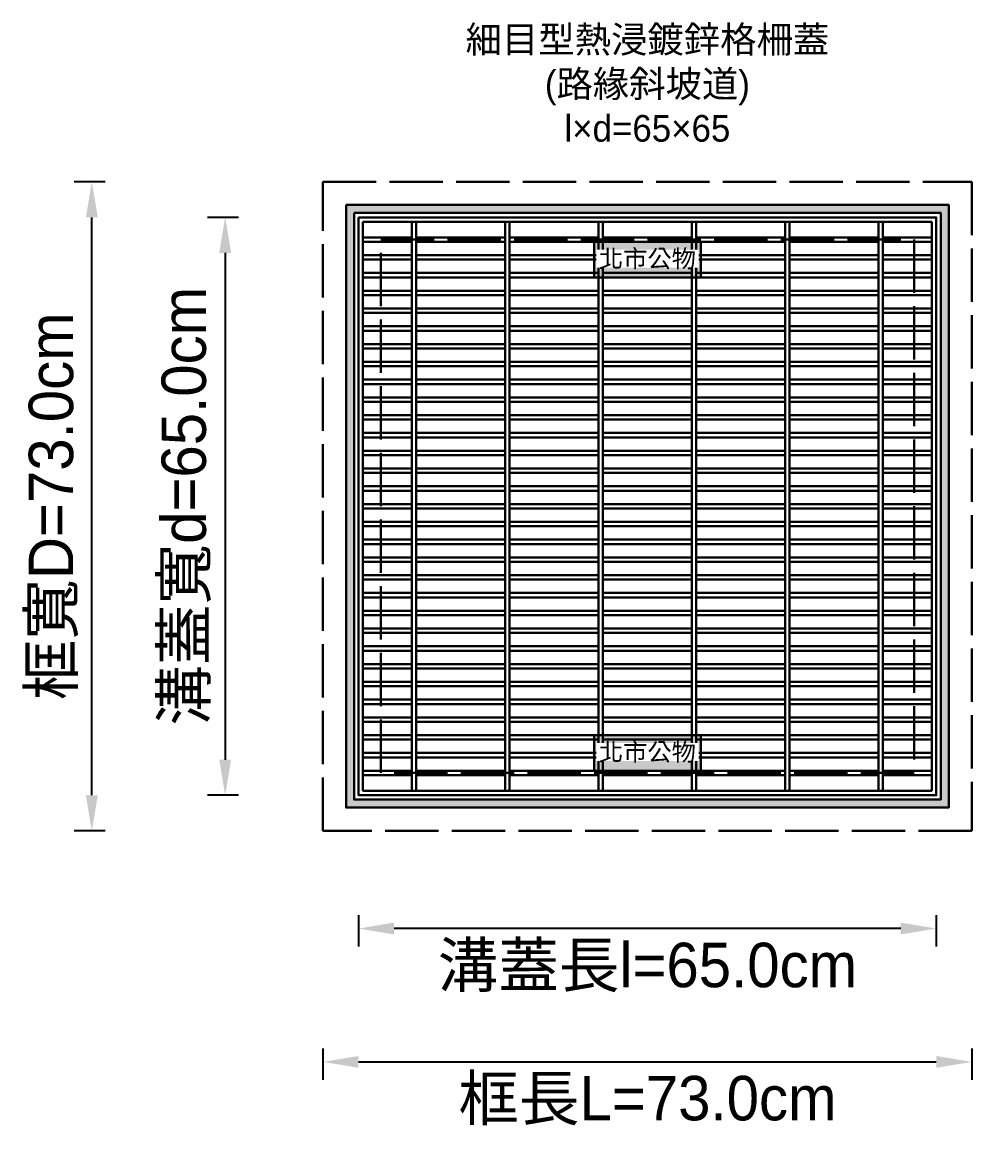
# Model space of a CAD drawing. Extents: x -4891 to 4829, y -5666 to -3242.
# Drawn here: x 1250 to 1356.9, y -4113.6 to -3989 of the extents above; entities that cross this region are included whole.
import ezdxf

# ---------------------------------------------------------------- set-up
doc = ezdxf.new("R2010")
doc.units = 0
doc.header["$MEASUREMENT"] = 0
doc.linetypes.add('ACAD_ISO02W100', pattern=[15, 12, -3])
doc.layers.add('三、3.文字-註解文字', color=2, linetype='Continuous')
doc.layers.add('二、6.繪圖-其他施作項目', color=35, linetype='Continuous', lineweight=30)
doc.styles.get("Standard").update_dxf_attribs({"font": 'kaiu.ttf', "height": 2})
doc.styles.add('註解文字', font='MS PGothic.ttf', dxfattribs={"height": 5})
doc.dimstyles.new('註解文字', dxfattribs={"dimtxt": 5, "dimasz": 4, "dimexe": 2, "dimexo": 2.5, "dimgap": 1, "dimtad": 2, "dimzin": 0, "dimdsep": 46, "dimtxsty": '註解文字', "dimcen": 0.1, "dimclrd": 144, "dimclre": 144, "dimclrt": 256, "dimadec": 0, "dimazin": 0, "dimtfac": 1, "dimtofl": 0, "dimtmove": 0, "dimatfit": 3, "dimfxl": 1.5, "dimfxlon": 1, "dimtolj": 1, "dimtzin": 0, "dimlwd": -1, "dimlwe": -1, "dimarcsym": 1})

# ---------------------------------------------------------------- blocks, each defined once
blk = doc.blocks.new('*D27')
at = {"layer": 'Defpoints', "color": 0, "transparency": 16777216}
for p in [(1287.86, -4010.99), (1272.86, -4075.99), (1287.86, -4075.99)]:
    blk.add_point(p, dxfattribs=at)
at = {"layer": '三、3.文字-註解文字', "color": 144, "transparency": 16777216}
for p, q in [((1274.36, -4010.99), (1270.86, -4010.99)), ((1272.86, -4014.99), (1272.86, -4071.99)), ((1274.36, -4075.99), (1270.86, -4075.99))]:
    blk.add_line(p, q, dxfattribs=at)
for points in [[(1272.19, -4014.99), (1273.53, -4014.99), (1272.86, -4010.99)], [(1272.19, -4071.99), (1273.53, -4071.99), (1272.86, -4075.99)]]:
    blk.add_solid(points, dxfattribs=at)
at = {"layer": '三、3.文字-註解文字', "transparency": 16777216, "insert": (1268.48, -4043.49), "char_height": 5, "attachment_point": 5, "rotation": 90, "style": '註解文字'}
blk.add_mtext('\\A1;溝蓋寬{\\fMS PGothic|b0|i0|c128|p34;d=65.0cm}', dxfattribs=at)
blk = doc.blocks.new('*D28')
at = {"layer": 'Defpoints', "color": 0, "transparency": 16777216}
for p in [(1287.86, -4075.99), (1352.86, -4075.99), (1287.86, -4090.99)]:
    blk.add_point(p, dxfattribs=at)
at = {"layer": '三、3.文字-註解文字', "color": 144, "transparency": 16777216}
for p, q in [((1287.86, -4089.49), (1287.86, -4092.99)), ((1352.86, -4089.49), (1352.86, -4092.99)), ((1348.86, -4090.99), (1291.86, -4090.99))]:
    blk.add_line(p, q, dxfattribs=at)
for points in [[(1291.86, -4090.32), (1291.86, -4091.65), (1287.86, -4090.99)], [(1348.86, -4090.32), (1348.86, -4091.65), (1352.86, -4090.99)]]:
    blk.add_solid(points, dxfattribs=at)
at = {"layer": '三、3.文字-註解文字', "transparency": 16777216, "insert": (1320.36, -4095.37), "char_height": 5, "attachment_point": 5, "style": '註解文字'}
blk.add_mtext('\\A1;溝蓋長l{\\fMS PGothic|b0|i0|c128|p34;=65.0cm}', dxfattribs=at)
blk = doc.blocks.new('*D46')
at = {"layer": 'Defpoints', "color": 0, "transparency": 16777216}
for p in [(1283.86, -4079.99), (1356.86, -4079.99), (1356.86, -4105.99)]:
    blk.add_point(p, dxfattribs=at)
at = {"layer": '三、3.文字-註解文字', "color": 144, "transparency": 16777216}
for p, q in [((1283.86, -4104.49), (1283.86, -4107.99)), ((1356.86, -4104.49), (1356.86, -4107.99)), ((1287.86, -4105.99), (1352.86, -4105.99))]:
    blk.add_line(p, q, dxfattribs=at)
for points in [[(1287.86, -4105.32), (1287.86, -4106.65), (1283.86, -4105.99)], [(1352.86, -4105.32), (1352.86, -4106.65), (1356.86, -4105.99)]]:
    blk.add_solid(points, dxfattribs=at)
at = {"layer": '三、3.文字-註解文字', "transparency": 16777216, "insert": (1320.36, -4110.35), "char_height": 5, "attachment_point": 5, "style": '註解文字'}
blk.add_mtext('\\A1;框長L=73.0cm', dxfattribs=at)
blk = doc.blocks.new('*D52')
at = {"layer": 'Defpoints', "color": 0, "transparency": 16777216}
for p in [(1257.86, -4006.99), (1283.86, -4006.99), (1283.86, -4079.99)]:
    blk.add_point(p, dxfattribs=at)
at = {"layer": '三、3.文字-註解文字', "color": 144, "transparency": 16777216}
for p, q in [((1259.36, -4006.99), (1255.86, -4006.99)), ((1257.86, -4075.99), (1257.86, -4010.99)), ((1259.36, -4079.99), (1255.86, -4079.99))]:
    blk.add_line(p, q, dxfattribs=at)
for points in [[(1257.19, -4010.99), (1258.53, -4010.99), (1257.86, -4006.99)], [(1257.19, -4075.99), (1258.53, -4075.99), (1257.86, -4079.99)]]:
    blk.add_solid(points, dxfattribs=at)
at = {"layer": '三、3.文字-註解文字', "transparency": 16777216, "insert": (1253.54, -4043.49), "char_height": 5, "attachment_point": 5, "rotation": 90, "style": '註解文字'}
blk.add_mtext('\\A1;框{\\fMS PGothic|b0|i0|c128|p34;寬D=73.0cm}', dxfattribs=at)

msp = doc.modelspace()

# ---------------------------------------------------------------- hatches: boundary and pattern name
at = {"layer": '二、6.繪圖-其他施作項目'}
h = msp.add_hatch(color=256, dxfattribs=at)
h.dxf.hatch_style = 1
h.paths.add_polyline_path([(1326.361, -4017.736), (1326.361, -4013.736), (1314.361, -4013.736), (1314.361, -4017.736)])
h = msp.add_hatch(color=256, dxfattribs=at)
h.dxf.hatch_style = 1
h.paths.add_polyline_path([(1326.361, -4073.236), (1326.361, -4069.236), (1314.361, -4069.236), (1314.361, -4073.236)])

# ---------------------------------------------------------------- linework, layer by layer
for points in [[(1287.861, -4010.986), (1352.861, -4010.986), (1352.861, -4075.986), (1287.861, -4075.986)], [(1314.361, -4013.736), (1326.361, -4013.736), (1326.361, -4017.736), (1314.361, -4017.736)], [(1314.361, -4069.236), (1326.361, -4069.236), (1326.361, -4073.236), (1314.361, -4073.236)]]:
    msp.add_lwpolyline(points, close=True, dxfattribs=at)
for points in [[(1288.361, -4011.486), (1352.361, -4011.486)], [(1288.361, -4075.486), (1288.361, -4011.486)], [(1293.861, -4011.486), (1293.861, -4075.486)], [(1294.361, -4011.486), (1294.361, -4075.486)], [(1304.361, -4011.486), (1304.361, -4075.486)], [(1304.861, -4011.486), (1304.861, -4075.486)], [(1314.861, -4011.486), (1314.861, -4075.486)], [(1315.361, -4011.486), (1315.361, -4075.486)], [(1325.361, -4075.486), (1325.361, -4011.486)], [(1325.861, -4075.486), (1325.861, -4011.486)], [(1335.861, -4075.486), (1335.861, -4011.486)], [(1336.361, -4075.486), (1336.361, -4011.486)], [(1346.361, -4075.486), (1346.361, -4011.486)], [(1346.861, -4075.486), (1346.861, -4011.486)], [(1352.361, -4011.486), (1352.361, -4075.486)], [(1288.361, -4013.236), (1293.861, -4013.236)], [(1294.361, -4013.236), (1304.361, -4013.236)], [(1304.861, -4013.236), (1314.861, -4013.236)], [(1315.361, -4013.236), (1325.361, -4013.236)], [(1325.861, -4013.236), (1335.861, -4013.236)], [(1336.361, -4013.236), (1346.361, -4013.236)], [(1346.861, -4013.236), (1352.361, -4013.236)], [(1288.361, -4013.736), (1293.861, -4013.736)], [(1294.361, -4013.736), (1304.361, -4013.736)], [(1304.861, -4013.736), (1314.861, -4013.736)], [(1315.361, -4013.736), (1325.361, -4013.736)], [(1325.861, -4013.736), (1335.861, -4013.736)], [(1336.361, -4013.736), (1346.361, -4013.736)], [(1346.861, -4013.736), (1352.361, -4013.736)], [(1293.861, -4015.236), (1288.361, -4015.236)], [(1293.861, -4015.736), (1288.361, -4015.736)], [(1304.361, -4015.236), (1294.361, -4015.236)], [(1304.361, -4015.736), (1294.361, -4015.736)], [(1314.861, -4015.236), (1304.861, -4015.236)], [(1314.861, -4015.736), (1304.861, -4015.736)], [(1325.361, -4015.236), (1315.361, -4015.236)], [(1325.361, -4015.736), (1315.361, -4015.736)], [(1335.861, -4015.236), (1325.861, -4015.236)], [(1335.861, -4015.736), (1325.861, -4015.736)], [(1346.361, -4015.236), (1336.361, -4015.236)], [(1346.361, -4015.736), (1336.361, -4015.736)], [(1352.361, -4015.236), (1346.861, -4015.236)], [(1352.361, -4015.736), (1346.861, -4015.736)], [(1293.861, -4017.236), (1288.361, -4017.236)], [(1304.361, -4017.236), (1294.361, -4017.236)], [(1314.861, -4017.236), (1304.861, -4017.236)], [(1325.361, -4017.236), (1315.361, -4017.236)], [(1335.861, -4017.236), (1325.861, -4017.236)], [(1346.361, -4017.236), (1336.361, -4017.236)], [(1352.361, -4017.236), (1346.861, -4017.236)], [(1293.861, -4017.736), (1288.361, -4017.736)], [(1304.361, -4017.736), (1294.361, -4017.736)], [(1314.861, -4017.736), (1304.861, -4017.736)], [(1325.361, -4017.736), (1315.361, -4017.736)], [(1335.861, -4017.736), (1325.861, -4017.736)], [(1346.361, -4017.736), (1336.361, -4017.736)], [(1352.361, -4017.736), (1346.861, -4017.736)], [(1293.861, -4019.236), (1288.361, -4019.236)], [(1293.861, -4019.736), (1288.361, -4019.736)], [(1304.361, -4019.236), (1294.361, -4019.236)], [(1304.361, -4019.736), (1294.361, -4019.736)], [(1314.861, -4019.236), (1304.861, -4019.236)], [(1314.861, -4019.736), (1304.861, -4019.736)], [(1325.361, -4019.236), (1315.361, -4019.236)], [(1325.361, -4019.736), (1315.361, -4019.736)], [(1335.861, -4019.236), (1325.861, -4019.236)], [(1335.861, -4019.736), (1325.861, -4019.736)], [(1346.361, -4019.236), (1336.361, -4019.236)], [(1346.361, -4019.736), (1336.361, -4019.736)], [(1352.361, -4019.236), (1346.861, -4019.236)], [(1352.361, -4019.736), (1346.861, -4019.736)], [(1293.861, -4021.236), (1288.361, -4021.236)], [(1293.861, -4021.736), (1288.361, -4021.736)], [(1304.361, -4021.236), (1294.361, -4021.236)], [(1304.361, -4021.736), (1294.361, -4021.736)], [(1314.861, -4021.236), (1304.861, -4021.236)], [(1314.861, -4021.736), (1304.861, -4021.736)], [(1325.361, -4021.236), (1315.361, -4021.236)], [(1325.361, -4021.736), (1315.361, -4021.736)], [(1335.861, -4021.236), (1325.861, -4021.236)], [(1335.861, -4021.736), (1325.861, -4021.736)], [(1346.361, -4021.236), (1336.361, -4021.236)], [(1346.361, -4021.736), (1336.361, -4021.736)], [(1352.361, -4021.236), (1346.861, -4021.236)], [(1352.361, -4021.736), (1346.861, -4021.736)], [(1293.861, -4023.236), (1288.361, -4023.236)], [(1304.361, -4023.236), (1294.361, -4023.236)], [(1314.861, -4023.236), (1304.861, -4023.236)], [(1325.361, -4023.236), (1315.361, -4023.236)], [(1335.861, -4023.236), (1325.861, -4023.236)], [(1346.361, -4023.236), (1336.361, -4023.236)], [(1352.361, -4023.236), (1346.861, -4023.236)], [(1293.861, -4023.736), (1288.361, -4023.736)], [(1304.361, -4023.736), (1294.361, -4023.736)], [(1314.861, -4023.736), (1304.861, -4023.736)], [(1325.361, -4023.736), (1315.361, -4023.736)], [(1335.861, -4023.736), (1325.861, -4023.736)], [(1346.361, -4023.736), (1336.361, -4023.736)], [(1352.361, -4023.736), (1346.861, -4023.736)], [(1293.861, -4025.236), (1288.361, -4025.236)], [(1293.861, -4025.736), (1288.361, -4025.736)], [(1304.361, -4025.236), (1294.361, -4025.236)], [(1304.361, -4025.736), (1294.361, -4025.736)], [(1314.861, -4025.236), (1304.861, -4025.236)], [(1314.861, -4025.736), (1304.861, -4025.736)], [(1325.361, -4025.236), (1315.361, -4025.236)], [(1325.361, -4025.736), (1315.361, -4025.736)], [(1335.861, -4025.236), (1325.861, -4025.236)], [(1335.861, -4025.736), (1325.861, -4025.736)], [(1346.361, -4025.236), (1336.361, -4025.236)], [(1346.361, -4025.736), (1336.361, -4025.736)], [(1352.361, -4025.236), (1346.861, -4025.236)], [(1352.361, -4025.736), (1346.861, -4025.736)], [(1293.861, -4027.236), (1288.361, -4027.236)], [(1304.361, -4027.236), (1294.361, -4027.236)], [(1314.861, -4027.236), (1304.861, -4027.236)], [(1325.361, -4027.236), (1315.361, -4027.236)], [(1335.861, -4027.236), (1325.861, -4027.236)], [(1346.361, -4027.236), (1336.361, -4027.236)], [(1352.361, -4027.236), (1346.861, -4027.236)], [(1293.861, -4027.736), (1288.361, -4027.736)], [(1304.361, -4027.736), (1294.361, -4027.736)], [(1314.861, -4027.736), (1304.861, -4027.736)], [(1325.361, -4027.736), (1315.361, -4027.736)], [(1335.861, -4027.736), (1325.861, -4027.736)], [(1346.361, -4027.736), (1336.361, -4027.736)], [(1352.361, -4027.736), (1346.861, -4027.736)], [(1293.861, -4029.236), (1288.361, -4029.236)], [(1293.861, -4029.736), (1288.361, -4029.736)], [(1304.361, -4029.236), (1294.361, -4029.236)], [(1304.361, -4029.736), (1294.361, -4029.736)], [(1314.861, -4029.236), (1304.861, -4029.236)], [(1314.861, -4029.736), (1304.861, -4029.736)], [(1325.361, -4029.236), (1315.361, -4029.236)], [(1325.361, -4029.736), (1315.361, -4029.736)], [(1335.861, -4029.236), (1325.861, -4029.236)], [(1335.861, -4029.736), (1325.861, -4029.736)], [(1346.361, -4029.236), (1336.361, -4029.236)], [(1346.361, -4029.736), (1336.361, -4029.736)], [(1352.361, -4029.236), (1346.861, -4029.236)], [(1352.361, -4029.736), (1346.861, -4029.736)], [(1293.861, -4031.236), (1288.361, -4031.236)], [(1293.861, -4031.736), (1288.361, -4031.736)], [(1304.361, -4031.236), (1294.361, -4031.236)], [(1304.361, -4031.736), (1294.361, -4031.736)], [(1314.861, -4031.236), (1304.861, -4031.236)], [(1314.861, -4031.736), (1304.861, -4031.736)], [(1325.361, -4031.236), (1315.361, -4031.236)], [(1325.361, -4031.736), (1315.361, -4031.736)], [(1335.861, -4031.236), (1325.861, -4031.236)], [(1335.861, -4031.736), (1325.861, -4031.736)], [(1346.361, -4031.236), (1336.361, -4031.236)], [(1346.361, -4031.736), (1336.361, -4031.736)], [(1352.361, -4031.236), (1346.861, -4031.236)], [(1352.361, -4031.736), (1346.861, -4031.736)], [(1293.861, -4033.236), (1288.361, -4033.236)], [(1304.361, -4033.236), (1294.361, -4033.236)], [(1314.861, -4033.236), (1304.861, -4033.236)], [(1325.361, -4033.236), (1315.361, -4033.236)], [(1335.861, -4033.236), (1325.861, -4033.236)], [(1346.361, -4033.236), (1336.361, -4033.236)], [(1352.361, -4033.236), (1346.861, -4033.236)], [(1293.861, -4033.736), (1288.361, -4033.736)], [(1304.361, -4033.736), (1294.361, -4033.736)], [(1314.861, -4033.736), (1304.861, -4033.736)], [(1325.361, -4033.736), (1315.361, -4033.736)], [(1335.861, -4033.736), (1325.861, -4033.736)], [(1346.361, -4033.736), (1336.361, -4033.736)], [(1352.361, -4033.736), (1346.861, -4033.736)], [(1293.861, -4035.236), (1288.361, -4035.236)], [(1293.861, -4035.736), (1288.361, -4035.736)], [(1304.361, -4035.236), (1294.361, -4035.236)], [(1304.361, -4035.736), (1294.361, -4035.736)], [(1314.861, -4035.236), (1304.861, -4035.236)], [(1314.861, -4035.736), (1304.861, -4035.736)], [(1325.361, -4035.236), (1315.361, -4035.236)], [(1325.361, -4035.736), (1315.361, -4035.736)], [(1335.861, -4035.236), (1325.861, -4035.236)], [(1335.861, -4035.736), (1325.861, -4035.736)], [(1346.361, -4035.236), (1336.361, -4035.236)], [(1346.361, -4035.736), (1336.361, -4035.736)], [(1352.361, -4035.236), (1346.861, -4035.236)], [(1352.361, -4035.736), (1346.861, -4035.736)], [(1293.861, -4037.236), (1288.361, -4037.236)], [(1304.361, -4037.236), (1294.361, -4037.236)], [(1314.861, -4037.236), (1304.861, -4037.236)], [(1325.361, -4037.236), (1315.361, -4037.236)], [(1335.861, -4037.236), (1325.861, -4037.236)], [(1346.361, -4037.236), (1336.361, -4037.236)], [(1352.361, -4037.236), (1346.861, -4037.236)], [(1293.861, -4037.736), (1288.361, -4037.736)], [(1304.361, -4037.736), (1294.361, -4037.736)], [(1314.861, -4037.736), (1304.861, -4037.736)], [(1325.361, -4037.736), (1315.361, -4037.736)], [(1335.861, -4037.736), (1325.861, -4037.736)], [(1346.361, -4037.736), (1336.361, -4037.736)], [(1352.361, -4037.736), (1346.861, -4037.736)], [(1293.861, -4039.236), (1288.361, -4039.236)], [(1293.861, -4039.736), (1288.361, -4039.736)], [(1304.361, -4039.236), (1294.361, -4039.236)], [(1304.361, -4039.736), (1294.361, -4039.736)], [(1314.861, -4039.236), (1304.861, -4039.236)], [(1314.861, -4039.736), (1304.861, -4039.736)], [(1325.361, -4039.236), (1315.361, -4039.236)], [(1325.361, -4039.736), (1315.361, -4039.736)], [(1335.861, -4039.236), (1325.861, -4039.236)], [(1335.861, -4039.736), (1325.861, -4039.736)], [(1346.361, -4039.236), (1336.361, -4039.236)], [(1346.361, -4039.736), (1336.361, -4039.736)], [(1352.361, -4039.236), (1346.861, -4039.236)], [(1352.361, -4039.736), (1346.861, -4039.736)], [(1293.861, -4041.236), (1288.361, -4041.236)], [(1293.861, -4041.736), (1288.361, -4041.736)], [(1304.361, -4041.236), (1294.361, -4041.236)], [(1304.361, -4041.736), (1294.361, -4041.736)], [(1314.861, -4041.236), (1304.861, -4041.236)], [(1314.861, -4041.736), (1304.861, -4041.736)], [(1325.361, -4041.236), (1315.361, -4041.236)], [(1325.361, -4041.736), (1315.361, -4041.736)], [(1335.861, -4041.236), (1325.861, -4041.236)], [(1335.861, -4041.736), (1325.861, -4041.736)], [(1346.361, -4041.236), (1336.361, -4041.236)], [(1346.361, -4041.736), (1336.361, -4041.736)], [(1352.361, -4041.236), (1346.861, -4041.236)], [(1352.361, -4041.736), (1346.861, -4041.736)], [(1293.861, -4043.236), (1288.361, -4043.236)], [(1304.361, -4043.236), (1294.361, -4043.236)], [(1314.861, -4043.236), (1304.861, -4043.236)], [(1325.361, -4043.236), (1315.361, -4043.236)], [(1335.861, -4043.236), (1325.861, -4043.236)], [(1346.361, -4043.236), (1336.361, -4043.236)], [(1352.361, -4043.236), (1346.861, -4043.236)], [(1293.861, -4043.736), (1288.361, -4043.736)], [(1304.361, -4043.736), (1294.361, -4043.736)], [(1314.861, -4043.736), (1304.861, -4043.736)], [(1325.361, -4043.736), (1315.361, -4043.736)], [(1335.861, -4043.736), (1325.861, -4043.736)], [(1346.361, -4043.736), (1336.361, -4043.736)], [(1352.361, -4043.736), (1346.861, -4043.736)], [(1293.861, -4045.236), (1288.361, -4045.236)], [(1293.861, -4045.736), (1288.361, -4045.736)], [(1304.361, -4045.236), (1294.361, -4045.236)], [(1304.361, -4045.736), (1294.361, -4045.736)], [(1314.861, -4045.236), (1304.861, -4045.236)], [(1314.861, -4045.736), (1304.861, -4045.736)], [(1325.361, -4045.236), (1315.361, -4045.236)], [(1325.361, -4045.736), (1315.361, -4045.736)], [(1335.861, -4045.236), (1325.861, -4045.236)], [(1335.861, -4045.736), (1325.861, -4045.736)], [(1346.361, -4045.236), (1336.361, -4045.236)], [(1346.361, -4045.736), (1336.361, -4045.736)], [(1352.361, -4045.236), (1346.861, -4045.236)], [(1352.361, -4045.736), (1346.861, -4045.736)], [(1293.861, -4047.236), (1288.361, -4047.236)], [(1304.361, -4047.236), (1294.361, -4047.236)], [(1314.861, -4047.236), (1304.861, -4047.236)], [(1325.361, -4047.236), (1315.361, -4047.236)], [(1335.861, -4047.236), (1325.861, -4047.236)], [(1346.361, -4047.236), (1336.361, -4047.236)], [(1352.361, -4047.236), (1346.861, -4047.236)], [(1293.861, -4047.736), (1288.361, -4047.736)], [(1304.361, -4047.736), (1294.361, -4047.736)], [(1314.861, -4047.736), (1304.861, -4047.736)], [(1325.361, -4047.736), (1315.361, -4047.736)], [(1335.861, -4047.736), (1325.861, -4047.736)], [(1346.361, -4047.736), (1336.361, -4047.736)], [(1352.361, -4047.736), (1346.861, -4047.736)], [(1293.861, -4049.236), (1288.361, -4049.236)], [(1293.861, -4049.736), (1288.361, -4049.736)], [(1304.361, -4049.236), (1294.361, -4049.236)], [(1304.361, -4049.736), (1294.361, -4049.736)], [(1314.861, -4049.236), (1304.861, -4049.236)], [(1314.861, -4049.736), (1304.861, -4049.736)], [(1325.361, -4049.236), (1315.361, -4049.236)], [(1325.361, -4049.736), (1315.361, -4049.736)], [(1335.861, -4049.236), (1325.861, -4049.236)], [(1335.861, -4049.736), (1325.861, -4049.736)], [(1346.361, -4049.236), (1336.361, -4049.236)], [(1346.361, -4049.736), (1336.361, -4049.736)], [(1352.361, -4049.236), (1346.861, -4049.236)], [(1352.361, -4049.736), (1346.861, -4049.736)], [(1293.861, -4051.236), (1288.361, -4051.236)], [(1293.861, -4051.736), (1288.361, -4051.736)], [(1304.361, -4051.236), (1294.361, -4051.236)], [(1304.361, -4051.736), (1294.361, -4051.736)], [(1314.861, -4051.236), (1304.861, -4051.236)], [(1314.861, -4051.736), (1304.861, -4051.736)], [(1325.361, -4051.236), (1315.361, -4051.236)], [(1325.361, -4051.736), (1315.361, -4051.736)], [(1335.861, -4051.236), (1325.861, -4051.236)], [(1335.861, -4051.736), (1325.861, -4051.736)], [(1346.361, -4051.236), (1336.361, -4051.236)], [(1346.361, -4051.736), (1336.361, -4051.736)], [(1352.361, -4051.236), (1346.861, -4051.236)], [(1352.361, -4051.736), (1346.861, -4051.736)], [(1293.861, -4053.236), (1288.361, -4053.236)], [(1304.361, -4053.236), (1294.361, -4053.236)], [(1314.861, -4053.236), (1304.861, -4053.236)], [(1325.361, -4053.236), (1315.361, -4053.236)], [(1335.861, -4053.236), (1325.861, -4053.236)], [(1346.361, -4053.236), (1336.361, -4053.236)], [(1352.361, -4053.236), (1346.861, -4053.236)], [(1293.861, -4053.736), (1288.361, -4053.736)], [(1304.361, -4053.736), (1294.361, -4053.736)], [(1314.861, -4053.736), (1304.861, -4053.736)], [(1325.361, -4053.736), (1315.361, -4053.736)], [(1335.861, -4053.736), (1325.861, -4053.736)], [(1346.361, -4053.736), (1336.361, -4053.736)], [(1352.361, -4053.736), (1346.861, -4053.736)], [(1293.861, -4055.236), (1288.361, -4055.236)], [(1293.861, -4055.736), (1288.361, -4055.736)], [(1304.361, -4055.236), (1294.361, -4055.236)], [(1304.361, -4055.736), (1294.361, -4055.736)], [(1314.861, -4055.236), (1304.861, -4055.236)], [(1314.861, -4055.736), (1304.861, -4055.736)], [(1325.361, -4055.236), (1315.361, -4055.236)], [(1325.361, -4055.736), (1315.361, -4055.736)], [(1335.861, -4055.236), (1325.861, -4055.236)], [(1335.861, -4055.736), (1325.861, -4055.736)], [(1346.361, -4055.236), (1336.361, -4055.236)], [(1346.361, -4055.736), (1336.361, -4055.736)], [(1352.361, -4055.236), (1346.861, -4055.236)], [(1352.361, -4055.736), (1346.861, -4055.736)], [(1293.861, -4057.236), (1288.361, -4057.236)], [(1304.361, -4057.236), (1294.361, -4057.236)], [(1314.861, -4057.236), (1304.861, -4057.236)], [(1325.361, -4057.236), (1315.361, -4057.236)], [(1335.861, -4057.236), (1325.861, -4057.236)], [(1346.361, -4057.236), (1336.361, -4057.236)], [(1352.361, -4057.236), (1346.861, -4057.236)], [(1293.861, -4057.736), (1288.361, -4057.736)], [(1304.361, -4057.736), (1294.361, -4057.736)], [(1314.861, -4057.736), (1304.861, -4057.736)], [(1325.361, -4057.736), (1315.361, -4057.736)], [(1335.861, -4057.736), (1325.861, -4057.736)], [(1346.361, -4057.736), (1336.361, -4057.736)], [(1352.361, -4057.736), (1346.861, -4057.736)], [(1293.861, -4059.236), (1288.361, -4059.236)], [(1293.861, -4059.736), (1288.361, -4059.736)], [(1304.361, -4059.236), (1294.361, -4059.236)], [(1304.361, -4059.736), (1294.361, -4059.736)], [(1314.861, -4059.236), (1304.861, -4059.236)], [(1314.861, -4059.736), (1304.861, -4059.736)], [(1325.361, -4059.236), (1315.361, -4059.236)], [(1325.361, -4059.736), (1315.361, -4059.736)], [(1335.861, -4059.236), (1325.861, -4059.236)], [(1335.861, -4059.736), (1325.861, -4059.736)], [(1346.361, -4059.236), (1336.361, -4059.236)], [(1346.361, -4059.736), (1336.361, -4059.736)], [(1352.361, -4059.236), (1346.861, -4059.236)], [(1352.361, -4059.736), (1346.861, -4059.736)], [(1293.861, -4061.236), (1288.361, -4061.236)], [(1293.861, -4061.736), (1288.361, -4061.736)], [(1304.361, -4061.236), (1294.361, -4061.236)], [(1304.361, -4061.736), (1294.361, -4061.736)], [(1314.861, -4061.236), (1304.861, -4061.236)], [(1314.861, -4061.736), (1304.861, -4061.736)], [(1325.361, -4061.236), (1315.361, -4061.236)], [(1325.361, -4061.736), (1315.361, -4061.736)], [(1335.861, -4061.236), (1325.861, -4061.236)], [(1335.861, -4061.736), (1325.861, -4061.736)], [(1346.361, -4061.236), (1336.361, -4061.236)], [(1346.361, -4061.736), (1336.361, -4061.736)], [(1352.361, -4061.236), (1346.861, -4061.236)], [(1352.361, -4061.736), (1346.861, -4061.736)], [(1293.861, -4063.236), (1288.361, -4063.236)], [(1304.361, -4063.236), (1294.361, -4063.236)], [(1314.861, -4063.236), (1304.861, -4063.236)], [(1325.361, -4063.236), (1315.361, -4063.236)], [(1335.861, -4063.236), (1325.861, -4063.236)], [(1346.361, -4063.236), (1336.361, -4063.236)], [(1352.361, -4063.236), (1346.861, -4063.236)], [(1293.861, -4063.736), (1288.361, -4063.736)], [(1304.361, -4063.736), (1294.361, -4063.736)], [(1314.861, -4063.736), (1304.861, -4063.736)], [(1325.361, -4063.736), (1315.361, -4063.736)], [(1335.861, -4063.736), (1325.861, -4063.736)], [(1346.361, -4063.736), (1336.361, -4063.736)], [(1352.361, -4063.736), (1346.861, -4063.736)], [(1293.861, -4065.236), (1288.361, -4065.236)], [(1293.861, -4065.736), (1288.361, -4065.736)], [(1304.361, -4065.236), (1294.361, -4065.236)], [(1304.361, -4065.736), (1294.361, -4065.736)], [(1314.861, -4065.236), (1304.861, -4065.236)], [(1314.861, -4065.736), (1304.861, -4065.736)], [(1325.361, -4065.236), (1315.361, -4065.236)], [(1325.361, -4065.736), (1315.361, -4065.736)], [(1335.861, -4065.236), (1325.861, -4065.236)], [(1335.861, -4065.736), (1325.861, -4065.736)], [(1346.361, -4065.236), (1336.361, -4065.236)], [(1346.361, -4065.736), (1336.361, -4065.736)], [(1352.361, -4065.236), (1346.861, -4065.236)], [(1352.361, -4065.736), (1346.861, -4065.736)], [(1293.861, -4067.236), (1288.361, -4067.236)], [(1304.361, -4067.236), (1294.361, -4067.236)], [(1314.861, -4067.236), (1304.861, -4067.236)], [(1325.361, -4067.236), (1315.361, -4067.236)], [(1335.861, -4067.236), (1325.861, -4067.236)], [(1346.361, -4067.236), (1336.361, -4067.236)], [(1352.361, -4067.236), (1346.861, -4067.236)], [(1293.861, -4067.736), (1288.361, -4067.736)], [(1304.361, -4067.736), (1294.361, -4067.736)], [(1314.861, -4067.736), (1304.861, -4067.736)], [(1325.361, -4067.736), (1315.361, -4067.736)], [(1335.861, -4067.736), (1325.861, -4067.736)], [(1346.361, -4067.736), (1336.361, -4067.736)], [(1352.361, -4067.736), (1346.861, -4067.736)], [(1293.861, -4069.236), (1288.361, -4069.236)], [(1293.861, -4069.736), (1288.361, -4069.736)], [(1304.361, -4069.236), (1294.361, -4069.236)], [(1304.361, -4069.736), (1294.361, -4069.736)], [(1314.861, -4069.236), (1304.861, -4069.236)], [(1314.861, -4069.736), (1304.861, -4069.736)], [(1325.361, -4069.236), (1315.361, -4069.236)], [(1325.361, -4069.736), (1315.361, -4069.736)], [(1335.861, -4069.236), (1325.861, -4069.236)], [(1335.861, -4069.736), (1325.861, -4069.736)], [(1346.361, -4069.236), (1336.361, -4069.236)], [(1346.361, -4069.736), (1336.361, -4069.736)], [(1352.361, -4069.236), (1346.861, -4069.236)], [(1352.361, -4069.736), (1346.861, -4069.736)], [(1293.861, -4071.236), (1288.361, -4071.236)], [(1293.861, -4071.736), (1288.361, -4071.736)], [(1304.361, -4071.236), (1294.361, -4071.236)], [(1304.361, -4071.736), (1294.361, -4071.736)], [(1314.861, -4071.236), (1304.861, -4071.236)], [(1314.861, -4071.736), (1304.861, -4071.736)], [(1325.361, -4071.236), (1315.361, -4071.236)], [(1325.361, -4071.736), (1315.361, -4071.736)], [(1335.861, -4071.236), (1325.861, -4071.236)], [(1335.861, -4071.736), (1325.861, -4071.736)], [(1346.361, -4071.236), (1336.361, -4071.236)], [(1346.361, -4071.736), (1336.361, -4071.736)], [(1352.361, -4071.236), (1346.861, -4071.236)], [(1352.361, -4071.736), (1346.861, -4071.736)], [(1293.861, -4073.236), (1288.361, -4073.236)], [(1304.361, -4073.236), (1294.361, -4073.236)], [(1314.861, -4073.236), (1304.861, -4073.236)], [(1325.361, -4073.236), (1315.361, -4073.236)], [(1335.861, -4073.236), (1325.861, -4073.236)], [(1346.361, -4073.236), (1336.361, -4073.236)], [(1352.361, -4073.236), (1346.861, -4073.236)], [(1293.861, -4073.736), (1288.361, -4073.736)], [(1304.361, -4073.736), (1294.361, -4073.736)], [(1314.861, -4073.736), (1304.861, -4073.736)], [(1325.361, -4073.736), (1315.361, -4073.736)], [(1335.861, -4073.736), (1325.861, -4073.736)], [(1346.361, -4073.736), (1336.361, -4073.736)], [(1352.361, -4073.736), (1346.861, -4073.736)], [(1352.361, -4075.486), (1288.361, -4075.486)]]:
    msp.add_lwpolyline(points, dxfattribs=at)

# ---------------------------------------------------------------- texts
at = {"layer": '三、3.文字-註解文字', "insert": (1320.361, -3995.986), "char_height": 3, "attachment_point": 5, "style": '註解文字'}
msp.add_mtext_dynamic_manual_height_columns('{\\fMS PGothic|b0|i0|c128|p34;細目型熱浸鍍鋅格柵蓋\\P(路緣斜坡道)\\P}l{\\fMS PGothic|b0|i0|c128|p34;×d=65×65}', width=47.50959, gutter_width=15, heights=[0], dxfattribs=at)

# ---------------------------------------------------------------- dimensions: what is measured, and where the dimension line sits
at = {"layer": '三、3.文字-註解文字'}
for base, p1, p2, text, picture, middle in [((1257.861, -4006.986), (1283.861, -4079.986), (1283.861, -4006.986), '框{\\fMS PGothic|b0|i0|c128|p34;寬D=73.0cm}', '*D52', (1253.537, -4043.486)), ((1272.861, -4075.986), (1287.861, -4010.986), (1287.861, -4075.986), '溝蓋寬{\\fMS PGothic|b0|i0|c128|p34;d=65.0cm}', '*D27', (1268.48, -4043.486))]:
    dim = msp.add_linear_dim(base=base, p1=p1, p2=p2, angle=90, text=text, dimstyle='註解文字', dxfattribs=at)
    dim.commit()
    dim.dimension.update_dxf_attribs({"geometry": picture, "text_midpoint": middle})
for base, p1, p2, text, picture, middle in [((1287.861, -4090.986), (1352.861, -4075.986), (1287.861, -4075.986), '溝蓋長l{\\fMS PGothic|b0|i0|c128|p34;=65.0cm}', '*D28', (1320.361, -4095.366)), ((1356.861, -4105.986), (1283.861, -4079.986), (1356.861, -4079.986), '框長L=73.0cm', '*D46', (1320.361, -4110.352))]:
    dim = msp.add_linear_dim(base=base, p1=p1, p2=p2, text=text, dimstyle='註解文字', dxfattribs=at)
    dim.commit()
    dim.dimension.update_dxf_attribs({"geometry": picture, "text_midpoint": middle})

# ---------------------------------------------------------------- next in the draw order: texts
at = {"layer": '二、6.繪圖-其他施作項目', "char_height": 2, "attachment_point": 5, "bg_fill": 3, "box_fill_scale": 1, "bg_fill_color": 256, "bg_fill_transparency": 0}
for insert in [(1320.361, -4015.736), (1320.361, -4071.236)]:
    msp.add_mtext_dynamic_manual_height_columns('北市公物', width=11.50445, gutter_width=10, heights=[0], dxfattribs=dict(at, insert=insert))

# ---------------------------------------------------------------- next in the draw order: hatches: boundary and pattern name
at = {"layer": '二、6.繪圖-其他施作項目'}
h = msp.add_hatch(color=256, dxfattribs=at)
h.dxf.hatch_style = 1
h.paths.add_polyline_path([(1286.461, -4077.386), (1354.261, -4077.386), (1354.261, -4009.586), (1286.461, -4009.586)])
h.paths.add_polyline_path([(1287.361, -4010.486), (1353.361, -4010.486), (1353.361, -4076.486), (1287.361, -4076.486)], flags=16)

# ---------------------------------------------------------------- next in the draw order: linework, layer by layer
at = {"layer": '二、6.繪圖-其他施作項目', "linetype": 'ACAD_ISO02W100', "ltscale": 0.5}
for points in [[(1283.861, -4006.986), (1356.861, -4006.986), (1356.861, -4079.986), (1283.861, -4079.986)], [(1290.361, -4013.486), (1350.361, -4013.486), (1350.361, -4073.486), (1290.361, -4073.486)]]:
    msp.add_lwpolyline(points, close=True, dxfattribs=at)
at = {"layer": '二、6.繪圖-其他施作項目'}
for points in [[(1286.461, -4009.586), (1354.261, -4009.586), (1354.261, -4077.386), (1286.461, -4077.386)], [(1287.361, -4010.486), (1353.361, -4010.486), (1353.361, -4076.486), (1287.361, -4076.486)]]:
    msp.add_lwpolyline(points, close=True, dxfattribs=at)

doc.saveas('drawing.dxf')
